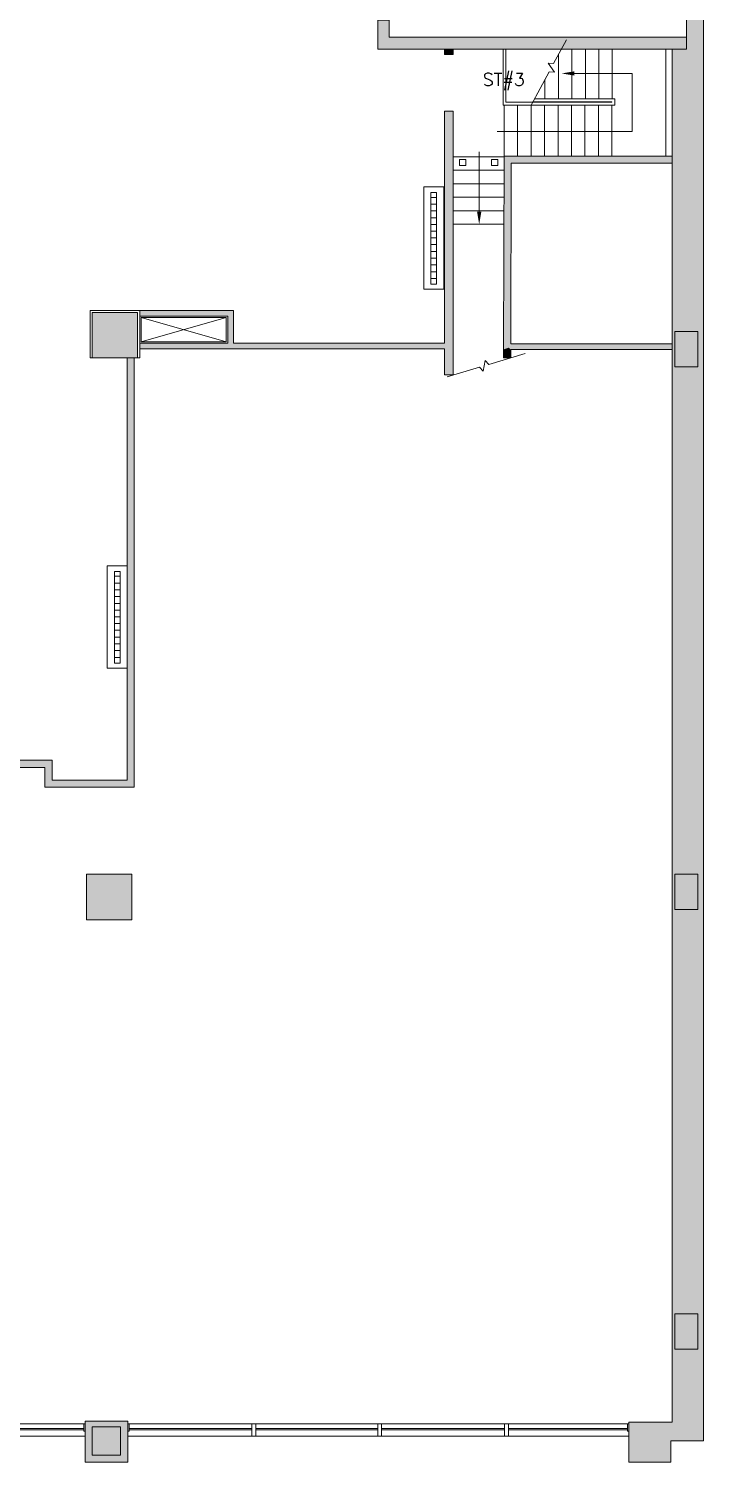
# Model space of a CAD drawing. Header units: inches. Extents: x 134 to 27213, y -45265 to 1601.
# Drawn here: x 12466 to 12942, y -8473 to -7462 of the extents above; entities that cross this region are included whole.
import ezdxf

# ---------------------------------------------------------------- set-up
doc = ezdxf.new("R2010")
doc.units = ezdxf.units.IN
for name, color, linetype, lineweight in [('A-Wall-Comp', 7, 'Continuous', 9), ('A-Wall-Patt', 251, 'Continuous', 13), ('S-Cols', 6, 'Continuous', 15)]:
    doc.layers.add(name, color=color, linetype=linetype, lineweight=lineweight)
doc.styles.get("Standard").update_dxf_attribs({"font": 'romans.shx'})

# ---------------------------------------------------------------- blocks, each defined once
blk = doc.blocks.new('*U322')
at = {"layer": 'A-Wall-Patt', "linetype": 'Continuous', "lineweight": 9}
blk.add_hatch(color=251, dxfattribs=at).paths.add_polyline_path([(0, 0), (0, -4), (113.8, -4), (115.2, -1.3), (113.9, 0)], flags=0)
at = {"layer": 'S-Cols', "color": 6, "linetype": 'Continuous', "lineweight": 15}
for p, q in [((0, 0), (0, -4)), ((113.9, 0), (0, 0)), ((0, -4), (113.8, -4))]:
    blk.add_line(p, q, dxfattribs=at)
blk = doc.blocks.new('*U324')
at = {"layer": 'A-Wall-Patt', "linetype": 'Continuous', "lineweight": 9}
for points in [[(6, 0), (4.3, -1.3), (6, -4), (155, -4), (157.7, -3), (159, 0)], [(159, 0), (157.7, -3), (159, -4), (221, -4), (221, 0)]]:
    blk.add_hatch(color=251, dxfattribs=at).paths.add_polyline_path(points, flags=0)
at = {"layer": 'S-Cols', "color": 6, "linetype": 'Continuous', "lineweight": 15}
for p, q in [((159, 0), (6, 0)), ((221, 0), (159, 0)), ((221, -4), (221, 0)), ((6, -4), (155, -4)), ((159, -4), (221, -4))]:
    blk.add_line(p, q, dxfattribs=at)
blk = doc.blocks.new('*U325')
at = {"layer": 'A-Wall-Patt', "linetype": 'Continuous', "lineweight": 9}
blk.add_hatch(color=251, dxfattribs=at).paths.add_polyline_path([(4, 0), (3, -1.3), (4, -4), (27, -4), (23, 0)], flags=0)
at = {"layer": 'S-Cols', "color": 6, "linetype": 'Continuous', "lineweight": 15}
for p, q in [((23, 0), (4, 0)), ((4, -4), (27, -4))]:
    blk.add_line(p, q, dxfattribs=at)
blk = doc.blocks.new('*U326')
at = {"layer": 'A-Wall-Patt', "linetype": 'Continuous', "lineweight": 9}
blk.add_hatch(color=251, dxfattribs=at).paths.add_polyline_path([(0, 0), (-4, -4), (62, -4), (62, 0)], flags=0)
at = {"layer": 'S-Cols', "color": 6, "linetype": 'Continuous', "lineweight": 15}
for p, q in [((62, 0), (0, 0)), ((62, -4), (62, 0)), ((-4, -4), (62, -4))]:
    blk.add_line(p, q, dxfattribs=at)
blk = doc.blocks.new('*U327')
at = {"layer": 'A-Wall-Patt', "linetype": 'Continuous', "lineweight": 9}
for points in [[(-8, 0), (0.5, -8), (12.5, -8), (12.5, 0)], [(52.5, 0), (52.5, -8), (96.5, -8), (96.5, 0)], [(136.5, 0), (136.5, -8), (177, -8), (177, 0)], [(177, -8), (248, -8), (256, 0), (177, 0)]]:
    blk.add_hatch(color=251, dxfattribs=at).paths.add_polyline_path(points, flags=0)
at = {"layer": 'A-Wall-Comp', "color": 7, "linetype": 'Continuous', "lineweight": 15}
blk.add_line((177, 0), (172, 0), dxfattribs=at)
at = {"layer": 'S-Cols', "color": 6, "linetype": 'Continuous', "lineweight": 15}
for p, q in [((12.5, 0), (-8, 0)), ((12.5, -8), (12.5, 0)), ((52.5, 0), (52.5, -8)), ((96.5, 0), (52.5, 0)), ((96.5, -8), (96.5, 0)), ((136.5, 0), (136.5, -8)), ((172, 0), (136.5, 0)), ((256, 0), (177, 0)), ((0.5, -8), (12.5, -8)), ((52.5, -8), (96.5, -8)), ((136.5, -8), (177, -8)), ((177, -8), (248, -8))]:
    blk.add_line(p, q, dxfattribs=at)
blk = doc.blocks.new('*U329')
at = {"layer": 'A-Wall-Patt', "linetype": 'Continuous', "lineweight": 9}
for points in [[(0, 0), (0, -6), (3.7, -6), (3.7, 0)], [(43.7, 0), (43.7, -6), (207.2, -6), (209.9, -4.3), (211.2, 0)], [(211.2, 0), (209.9, -4.3), (211.2, -6), (229.6, -6), (229.6, 0)]]:
    blk.add_hatch(color=251, dxfattribs=at).paths.add_polyline_path(points, flags=0)
at = {"layer": 'S-Cols', "color": 6, "linetype": 'Continuous', "lineweight": 15}
for p, q in [((0, 0), (0, -6)), ((3.7, 0), (0, 0)), ((3.7, -6), (3.7, 0)), ((43.7, 0), (43.7, -6)), ((211.2, 0), (43.7, 0)), ((229.6, 0), (211.2, 0)), ((229.6, -6), (229.6, 0)), ((0, -6), (3.7, -6)), ((43.7, -6), (207.2, -6)), ((211.2, -6), (229.6, -6))]:
    blk.add_line(p, q, dxfattribs=at)
blk = doc.blocks.new('*U330')
at = {"layer": 'A-Wall-Patt', "linetype": 'Continuous', "lineweight": 9}
for points in [[(0, 0), (-5, -5), (131.3, -5), (130, -1.3), (127.3, 0)], [(131.3, 0), (130, -1.3), (131.3, -5), (137.1, -5), (137.1, 0)]]:
    blk.add_hatch(color=251, dxfattribs=at).paths.add_polyline_path(points, flags=0)
at = {"layer": 'S-Cols', "color": 6, "linetype": 'Continuous', "lineweight": 15}
for p, q in [((127.3, 0), (0, 0)), ((137.1, 0), (131.3, 0)), ((137.1, -5), (137.1, 0)), ((-5, -5), (131.3, -5)), ((131.3, -5), (137.1, -5))]:
    blk.add_line(p, q, dxfattribs=at)
blk = doc.blocks.new('*U331')
at = {"layer": 'A-Wall-Patt', "linetype": 'Continuous', "lineweight": 9}
blk.add_hatch(color=251, dxfattribs=at).paths.add_polyline_path([(8, 0), (0, -8.5), (217.5, -8.5), (217.5, 0)], flags=0)
at = {"layer": 'S-Cols', "color": 6, "linetype": 'Continuous', "lineweight": 15}
for p, q in [((217.5, 0), (8, 0)), ((217.5, -8.5), (217.5, 0)), ((0, -8.5), (217.5, -8.5))]:
    blk.add_line(p, q, dxfattribs=at)
blk = doc.blocks.new('*U332')
at = {"layer": 'A-Wall-Patt', "linetype": 'Continuous', "lineweight": 9}
blk.add_hatch(color=251, dxfattribs=at).paths.add_polyline_path([(0, 0), (0, -5), (118.5, -5), (113.5, 0)], flags=0)
at = {"layer": 'S-Cols', "color": 6, "linetype": 'Continuous', "lineweight": 15}
for p, q in [((0, 0), (0, -5)), ((113.5, 0), (0, 0)), ((0, -5), (118.5, -5))]:
    blk.add_line(p, q, dxfattribs=at)

msp = doc.modelspace()

# ---------------------------------------------------------------- hatches: boundary and pattern name
at = {"layer": 'S-Cols'}
h = msp.add_hatch(color=256, dxfattribs=at)
h.dxf.hatch_style = 1
h.paths.add_polyline_path([(11832.9, -7291.8), (12108.6, -7291.8), (12108.6, -7343.3), (11832.9, -7343.3)], flags=16)
h.paths.add_polyline_path([(12640.6, -7267.8), (11740.6, -7267.8), (11740.6, -7277.8), (11744.1, -7277.8), (11744.1, -7291.8), (11735.6, -7291.8), (11735.6, -7321.8), (11823.5, -7321.8), (11823.5, -7353.3), (12114.6, -7353.3), (12114.6, -7306.5), (12148.3, -7306.5), (12148.3, -7295.5), (12292.4, -7295.5), (12292.4, -7306.5), (12308.4, -7306.5), (12308.4, -7295.5), (12346.4, -7295.5), (12346.4, -7276), (12376.4, -7276), (12376.4, -7292), (12394.4, -7292), (12394.4, -7276), (12504.4, -7276), (12504.4, -7292), (12531.4, -7292), (12531.4, -7276), (12647.1, -7276), (12647.1, -7296.6), (12668.4, -7296.6), (12668.4, -7278), (12668.4, -6990.8), (12916.3, -6990.8), (12916.3, -7212.6), (12919.6, -7212.6), (12919.6, -7357.9), (12937.6, -7357.9), (12937.6, -7382.9), (12929.6, -7382.9), (12929.6, -7476.6), (12919.6, -7476.6), (12919.6, -8444.5), (12889.1, -8444.5), (12889.1, -8472.8), (12918.6, -8472.8), (12918.6, -8457.8), (12941.6, -8457.8), (12941.6, -6923.8), (12640.6, -6923.8)])
h.paths.add_polyline_path([(12919.6, -6969.8), (12919.6, -6933.8), (12650.6, -6933.8), (12650.6, -6969.8)], flags=16)
h = msp.add_hatch(color=256, dxfattribs=at)
h.dxf.hatch_style = 1
h.paths.add_polyline_path([(12510.6, -7662.3), (12542.6, -7662.3), (12542.6, -7694.3), (12510.6, -7694.3)])
h = msp.add_hatch(color=256, dxfattribs=at)
h.dxf.hatch_style = 1
h.paths.add_polyline_path([(12540.2, -7694.3), (12540.2, -7996.9), (12477.2, -7996.9), (12477.2, -7982.9), (12394.2, -7982.9), (12394.2, -7977.9), (12386.2, -7977.9), (12386.2, -7982.9), (12341.7, -7982.9), (12341.7, -7977.9), (12381.2, -7977.9), (12381.2, -7972.9), (12399.2, -7972.9), (12399.2, -7977.9), (12435.7, -7977.9), (12435.7, -7977.9), (12440.7, -7977.9), (12440.7, -7977.9), (12482.2, -7977.9), (12482.2, -7991.9), (12535.2, -7991.9), (12535.2, -7694.3)])
h = msp.add_hatch(color=256, dxfattribs=at)
h.dxf.hatch_style = 1
h.paths.add_polyline_path([(12506.6, -8058.3), (12538.6, -8058.3), (12538.6, -8090.3), (12506.6, -8090.3)])
h = msp.add_hatch(color=256, dxfattribs=at)
h.dxf.hatch_style = 1
h.paths.add_polyline_path([(12505.6, -8472.8), (12505.6, -8443.8), (12535.6, -8443.8), (12535.6, -8472.8)])

# ---------------------------------------------------------------- linework, layer by layer
for p, q in [((12941.6, -8457.8), (12941.6, -6923.8)), ((12941.6, -8457.8), (12941.6, -6923.8)), ((12929.6, -7382.9), (12929.6, -7476.6)), ((12929.6, -7382.9), (12929.6, -7476.6)), ((12800.3, -7476.6), (12800.3, -7516)), ((12802.3, -7476.6), (12802.3, -7514)), ((12836, -7486.6), (12845, -7470)), ((12848.9, -7476.6), (12848.9, -7511.7)), ((12858.4, -7476.6), (12858.4, -7511.7)), ((12867.9, -7476.6), (12867.9, -7511.7)), ((12877.4, -7476.6), (12877.4, -7511.7)), ((12915.1, -7552), (12915.1, -7476.6)), ((12929.6, -7476.6), (12919.6, -7476.6)), ((12919.6, -7476.6), (12919.6, -8444.5)), ((12929.6, -7476.6), (12919.6, -7476.6)), ((12919.6, -7476.6), (12919.6, -8444.5)), ((12836.6, -7492.7), (12832.2, -7486.5)), ((12832.2, -7486.5), (12836, -7486.6)), ((12839.4, -7480.4), (12839.4, -7511.7)), ((12820.1, -7516), (12832.8, -7492.5)), ((12829.9, -7498), (12829.9, -7511.7)), ((12832.8, -7492.5), (12836.6, -7492.7)), ((12891.5, -7534.7), (12891.5, -7493.7)), ((12800.3, -7516), (12879.1, -7516)), ((12801.1, -7516), (12801.1, -7552)), ((12802.3, -7514), (12877.1, -7514)), ((12810.6, -7516), (12810.6, -7552)), ((12820.1, -7516), (12820.1, -7552)), ((12821.4, -7513.7), (12877.1, -7513.7)), ((12822.5, -7511.7), (12879.1, -7511.7)), ((12829.6, -7516), (12829.6, -7552)), ((12839.1, -7516), (12839.1, -7552)), ((12848.6, -7516), (12848.6, -7552)), ((12858.1, -7516), (12858.1, -7552)), ((12867.6, -7516), (12867.6, -7552)), ((12877.1, -7514), (12877.1, -7513.7)), ((12877.1, -7516), (12877.1, -7552)), ((12879.1, -7516), (12879.1, -7511.7)), ((12796.1, -7534.7), (12891.5, -7534.7)), ((12801.1, -7552.5), (12765.1, -7552.5)), ((12769.7, -7554.3), (12774.1, -7554.3)), ((12769.7, -7558.7), (12769.7, -7554.3)), ((12774.1, -7558.7), (12769.7, -7558.7)), ((12774.1, -7554.3), (12774.1, -7558.7)), ((12792.2, -7554.3), (12796.6, -7554.3)), ((12792.2, -7558.7), (12792.2, -7554.3)), ((12796.6, -7558.7), (12792.2, -7558.7)), ((12796.6, -7554.3), (12796.6, -7558.7)), ((12801.1, -7562), (12765.1, -7562)), ((12758.5, -7573.7), (12744.5, -7573.7)), ((12744.5, -7573.7), (12744.5, -7645.7)), ((12753.5, -7577.7), (12749.5, -7577.7)), ((12749.5, -7577.7), (12749.5, -7642.2)), ((12753.5, -7642.2), (12753.5, -7577.7)), ((12758.5, -7645.7), (12758.5, -7573.7)), ((12801.1, -7571.5), (12765.1, -7571.5)), ((12753.5, -7581.1), (12749.5, -7581.1)), ((12753.5, -7585.8), (12749.5, -7585.8)), ((12801.1, -7581), (12765.1, -7581)), ((12753.5, -7590.6), (12749.5, -7590.6)), ((12753.5, -7595.4), (12749.5, -7595.4)), ((12753.5, -7600.1), (12749.5, -7600.1)), ((12801.1, -7590.5), (12765.1, -7590.5)), ((12801.1, -7600), (12765.1, -7600)), ((12753.5, -7604.9), (12749.5, -7604.9)), ((12753.5, -7609.6), (12749.5, -7609.6)), ((12753.5, -7614.4), (12749.5, -7614.4)), ((12753.5, -7619.2), (12749.5, -7619.2)), ((12753.5, -7623.9), (12749.5, -7623.9)), ((12753.5, -7628.7), (12749.5, -7628.7)), ((12753.5, -7633.5), (12749.5, -7633.5)), ((12753.5, -7638.2), (12749.5, -7638.2)), ((12744.5, -7645.7), (12758.5, -7645.7)), ((12749.5, -7642.2), (12753.5, -7642.2)), ((12758.5, -7645.7), (12758.5, -7645.7)), ((12509.1, -7660.8), (12544.1, -7660.8)), ((12509.1, -7694.3), (12509.1, -7660.8)), ((12544.1, -7660.8), (12544.1, -7694.3)), ((12510.6, -7662.3), (12542.6, -7662.3)), ((12510.6, -7694.3), (12510.6, -7662.3)), ((12510.6, -7662.3), (12542.6, -7662.3)), ((12510.6, -7694.3), (12510.6, -7662.3)), ((12542.6, -7662.3), (12542.6, -7694.3)), ((12542.6, -7662.3), (12542.6, -7694.3)), ((12605.1, -7665.8), (12545.1, -7665.8)), ((12545.1, -7665.8), (12545.1, -7682.8)), ((12605.1, -7665.8), (12545.1, -7682.8)), ((12605.1, -7682.8), (12545.1, -7665.8)), ((12605.1, -7682.8), (12605.1, -7665.8)), ((12921.6, -7675.6), (12921.6, -7700.6)), ((12937.6, -7675.6), (12921.6, -7675.6)), ((12937.6, -7700.6), (12937.6, -7675.6)), ((12545.1, -7682.8), (12605.1, -7682.8)), ((12545.1, -7682.8), (12605.1, -7682.8)), ((12816, -7691.1), (12790.2, -7698.8)), ((12544.1, -7694.3), (12509.1, -7694.3)), ((12542.6, -7694.3), (12510.6, -7694.3)), ((12542.6, -7694.3), (12510.6, -7694.3)), ((12535.2, -7991.9), (12535.2, -7694.3)), ((12535.2, -7694.3), (12540.2, -7694.3)), ((12535.2, -7991.9), (12535.2, -7694.3)), ((12535.2, -7694.3), (12540.2, -7694.3)), ((12535.2, -7991.9), (12535.2, -7694.3)), ((12535.2, -7694.3), (12540.2, -7694.3)), ((12540.2, -7694.3), (12540.2, -7996.9)), ((12540.2, -7694.3), (12540.2, -7996.9)), ((12540.2, -7694.3), (12540.2, -7996.9)), ((12783.7, -7700.7), (12761, -7707.5)), ((12786.3, -7703.5), (12783.7, -7700.7)), ((12787.6, -7696), (12786.3, -7703.5)), ((12790.2, -7698.8), (12787.6, -7696)), ((12921.6, -7700.6), (12937.6, -7700.6)), ((12535.2, -7840.9), (12521.2, -7840.9)), ((12521.2, -7840.9), (12521.2, -7912.9)), ((12535.2, -7912.9), (12535.2, -7840.9)), ((12530.2, -7844.9), (12526.2, -7844.9)), ((12526.2, -7844.9), (12526.2, -7909.4)), ((12530.2, -7848.2), (12526.2, -7848.2)), ((12530.2, -7853), (12526.2, -7853)), ((12530.2, -7909.4), (12530.2, -7844.9)), ((12530.2, -7857.8), (12526.2, -7857.8)), ((12530.2, -7862.5), (12526.2, -7862.5)), ((12530.2, -7867.3), (12526.2, -7867.3)), ((12530.2, -7872.1), (12526.2, -7872.1)), ((12530.2, -7876.8), (12526.2, -7876.8)), ((12530.2, -7881.6), (12526.2, -7881.6)), ((12530.2, -7886.3), (12526.2, -7886.3)), ((12530.2, -7891.1), (12526.2, -7891.1)), ((12530.2, -7895.9), (12526.2, -7895.9)), ((12530.2, -7900.6), (12526.2, -7900.6)), ((12521.2, -7912.9), (12535.2, -7912.9)), ((12530.2, -7905.4), (12526.2, -7905.4)), ((12526.2, -7909.4), (12530.2, -7909.4)), ((12535.2, -7912.9), (12535.2, -7912.9)), ((12477.2, -7982.9), (12394.2, -7982.9)), ((12477.2, -7982.9), (12394.2, -7982.9)), ((12477.2, -7982.9), (12394.2, -7982.9)), ((12440.7, -7977.9), (12482.2, -7977.9)), ((12440.7, -7977.9), (12482.2, -7977.9)), ((12440.7, -7977.9), (12482.2, -7977.9)), ((12477.2, -7996.9), (12477.2, -7982.9)), ((12477.2, -7996.9), (12477.2, -7982.9)), ((12477.2, -7996.9), (12477.2, -7982.9)), ((12482.2, -7977.9), (12482.2, -7991.9)), ((12482.2, -7977.9), (12482.2, -7991.9)), ((12482.2, -7977.9), (12482.2, -7991.9)), ((12482.2, -7991.9), (12535.2, -7991.9)), ((12482.2, -7991.9), (12535.2, -7991.9)), ((12482.2, -7991.9), (12535.2, -7991.9)), ((12540.2, -7996.9), (12477.2, -7996.9)), ((12540.2, -7996.9), (12477.2, -7996.9)), ((12540.2, -7996.9), (12477.2, -7996.9)), ((12506.6, -8058.3), (12538.6, -8058.3)), ((12506.6, -8090.3), (12506.6, -8058.3)), ((12506.6, -8058.3), (12538.6, -8058.3)), ((12506.6, -8090.3), (12506.6, -8058.3)), ((12538.6, -8058.3), (12538.6, -8090.3)), ((12538.6, -8058.3), (12538.6, -8090.3)), ((12921.6, -8058.1), (12921.6, -8083.1)), ((12937.6, -8058.1), (12921.6, -8058.1)), ((12937.6, -8083.1), (12937.6, -8058.1)), ((12921.6, -8083.1), (12937.6, -8083.1)), ((12538.6, -8090.3), (12506.6, -8090.3)), ((12538.6, -8090.3), (12506.6, -8090.3)), ((12921.6, -8368.1), (12921.6, -8393.1)), ((12937.6, -8368.1), (12921.6, -8368.1)), ((12937.6, -8393.1), (12937.6, -8368.1)), ((12921.6, -8393.1), (12937.6, -8393.1)), ((12150.6, -8445.8), (12505.6, -8445.8)), ((12418.3, -8448.9), (12504.6, -8448.9)), ((12504.6, -8450.8), (12504.6, -8445.8)), ((12504.6, -8445.8), (12505.6, -8445.8)), ((12504.6, -8448.9), (12504.6, -8449.9)), ((12505.6, -8472.8), (12505.6, -8443.8)), ((12505.6, -8443.8), (12535.6, -8443.8)), ((12505.6, -8472.8), (12505.6, -8443.8)), ((12505.6, -8443.8), (12535.6, -8443.8)), ((12505.6, -8445.8), (12505.6, -8450.8)), ((12505.6, -8445.8), (12505.6, -8454.3)), ((12510.6, -8447.8), (12530.6, -8447.8)), ((12510.6, -8467.8), (12510.6, -8447.8)), ((12530.6, -8447.8), (12530.6, -8467.8)), ((12535.6, -8443.8), (12535.6, -8472.8)), ((12535.6, -8443.8), (12535.6, -8472.8)), ((12535.6, -8450.8), (12535.6, -8445.8)), ((12535.6, -8445.8), (12536.6, -8445.8)), ((12535.6, -8454.3), (12535.6, -8445.8)), ((12535.6, -8445.8), (12889.1, -8445.8)), ((12536.6, -8445.8), (12536.6, -8450.8)), ((12536.6, -8449.9), (12536.6, -8448.9)), ((12536.6, -8448.9), (12623.1, -8448.9)), ((12623.1, -8445.8), (12625.9, -8445.8)), ((12623.1, -8454.3), (12623.1, -8445.8)), ((12623.1, -8448.9), (12623.1, -8449.9)), ((12625.9, -8445.8), (12625.9, -8449.6)), ((12625.9, -8449.9), (12625.9, -8448.9)), ((12625.9, -8448.9), (12711.9, -8448.9)), ((12711.9, -8445.8), (12714.6, -8445.8)), ((12711.9, -8454.3), (12711.9, -8445.8)), ((12711.9, -8448.9), (12711.9, -8449.9)), ((12714.6, -8445.8), (12714.6, -8449.6)), ((12714.6, -8449.9), (12714.6, -8448.9)), ((12714.6, -8448.9), (12801.4, -8448.9)), ((12801.4, -8445.8), (12804.1, -8445.8)), ((12801.4, -8454.3), (12801.4, -8445.8)), ((12801.4, -8448.9), (12801.4, -8449.9)), ((12804.1, -8445.8), (12804.1, -8449.6)), ((12804.1, -8449.9), (12804.1, -8448.9)), ((12804.1, -8448.9), (12888.1, -8448.9)), ((12888.1, -8450.8), (12888.1, -8445.8)), ((12888.1, -8445.8), (12889.1, -8445.8)), ((12888.1, -8448.9), (12888.1, -8449.9)), ((12919.6, -8444.5), (12889.1, -8444.5)), ((12889.1, -8444.5), (12889.1, -8472.8)), ((12919.6, -8444.5), (12889.1, -8444.5)), ((12889.1, -8444.5), (12889.1, -8472.8)), ((12889.1, -8445.8), (12889.1, -8450.8)), ((12889.1, -8445.8), (12889.1, -8454.3)), ((12505.6, -8454.3), (12150.6, -8454.3)), ((12504.6, -8449.9), (12418.3, -8449.9)), ((12505.6, -8450.8), (12504.6, -8450.8)), ((12536.6, -8450.8), (12535.6, -8450.8)), ((12889.1, -8454.3), (12535.6, -8454.3)), ((12623.1, -8449.9), (12536.6, -8449.9)), ((12625.9, -8454.3), (12623.1, -8454.3)), ((12625.9, -8449.6), (12625.9, -8450.6)), ((12711.9, -8449.9), (12625.9, -8449.9)), ((12625.9, -8450.6), (12625.9, -8454.3)), ((12714.6, -8454.3), (12711.9, -8454.3)), ((12714.6, -8449.6), (12714.6, -8450.6)), ((12801.4, -8449.9), (12714.6, -8449.9)), ((12714.6, -8450.6), (12714.6, -8454.3)), ((12804.1, -8454.3), (12801.4, -8454.3)), ((12804.1, -8449.6), (12804.1, -8450.6)), ((12888.1, -8449.9), (12804.1, -8449.9)), ((12804.1, -8450.6), (12804.1, -8454.3)), ((12889.1, -8450.8), (12888.1, -8450.8)), ((12918.6, -8472.8), (12918.6, -8457.8)), ((12918.6, -8457.8), (12941.6, -8457.8)), ((12918.6, -8472.8), (12918.6, -8457.8)), ((12918.6, -8457.8), (12941.6, -8457.8)), ((12530.6, -8467.8), (12510.6, -8467.8)), ((12535.6, -8472.8), (12505.6, -8472.8)), ((12505.6, -8472.8), (12505.6, -8472.8)), ((12535.6, -8472.8), (12505.6, -8472.8)), ((12505.6, -8472.8), (12505.6, -8472.8)), ((12889.1, -8472.8), (12918.6, -8472.8)), ((12889.1, -8472.8), (12918.6, -8472.8))]:
    msp.add_line(p, q, dxfattribs=at)
for points in [[(12850.6, -7493.7), (12891.5, -7493.7)], [(12783.5, -7591.1), (12783.5, -7549)]]:
    msp.add_lwpolyline(points, dxfattribs=at)
for points in [[(12850.6, -7495.2), (12841.6, -7493.7), (12850.6, -7492.2)], [(12785, -7591.1), (12783.5, -7600.1), (12782, -7591.1)]]:
    msp.add_solid(points, dxfattribs=at)

# ---------------------------------------------------------------- block references
at = {"layer": 'S-Cols', "color": 6, "linetype": 'Continuous', "lineweight": 15}
for name, p, rotation in [('*U327', (12712.1, -7468.6), 90), ('*U329', (12765.1, -7476.6), 270), ('*U330', (12806.1, -7557), 269.8427146813438), ('*U332', (12919.6, -7557), 180), ('*U326', (12606.1, -7664.8), 180), ('*U325', (12606.1, -7687.8), 90), ('*U324', (12765.1, -7687.8), 180), ('*U322', (12919.6, -7688.4), 180)]:
    msp.add_blockref(name, p, dxfattribs=dict(at, rotation=rotation))
msp.add_blockref('*U331', (12712.1, -7468.1), dxfattribs=at)

# ---------------------------------------------------------------- texts
at = {"layer": 'S-Cols'}
msp.add_text('ST#3', height=9, dxfattribs=at).set_placement((12786, -7502.5))

doc.saveas('drawing.dxf')
